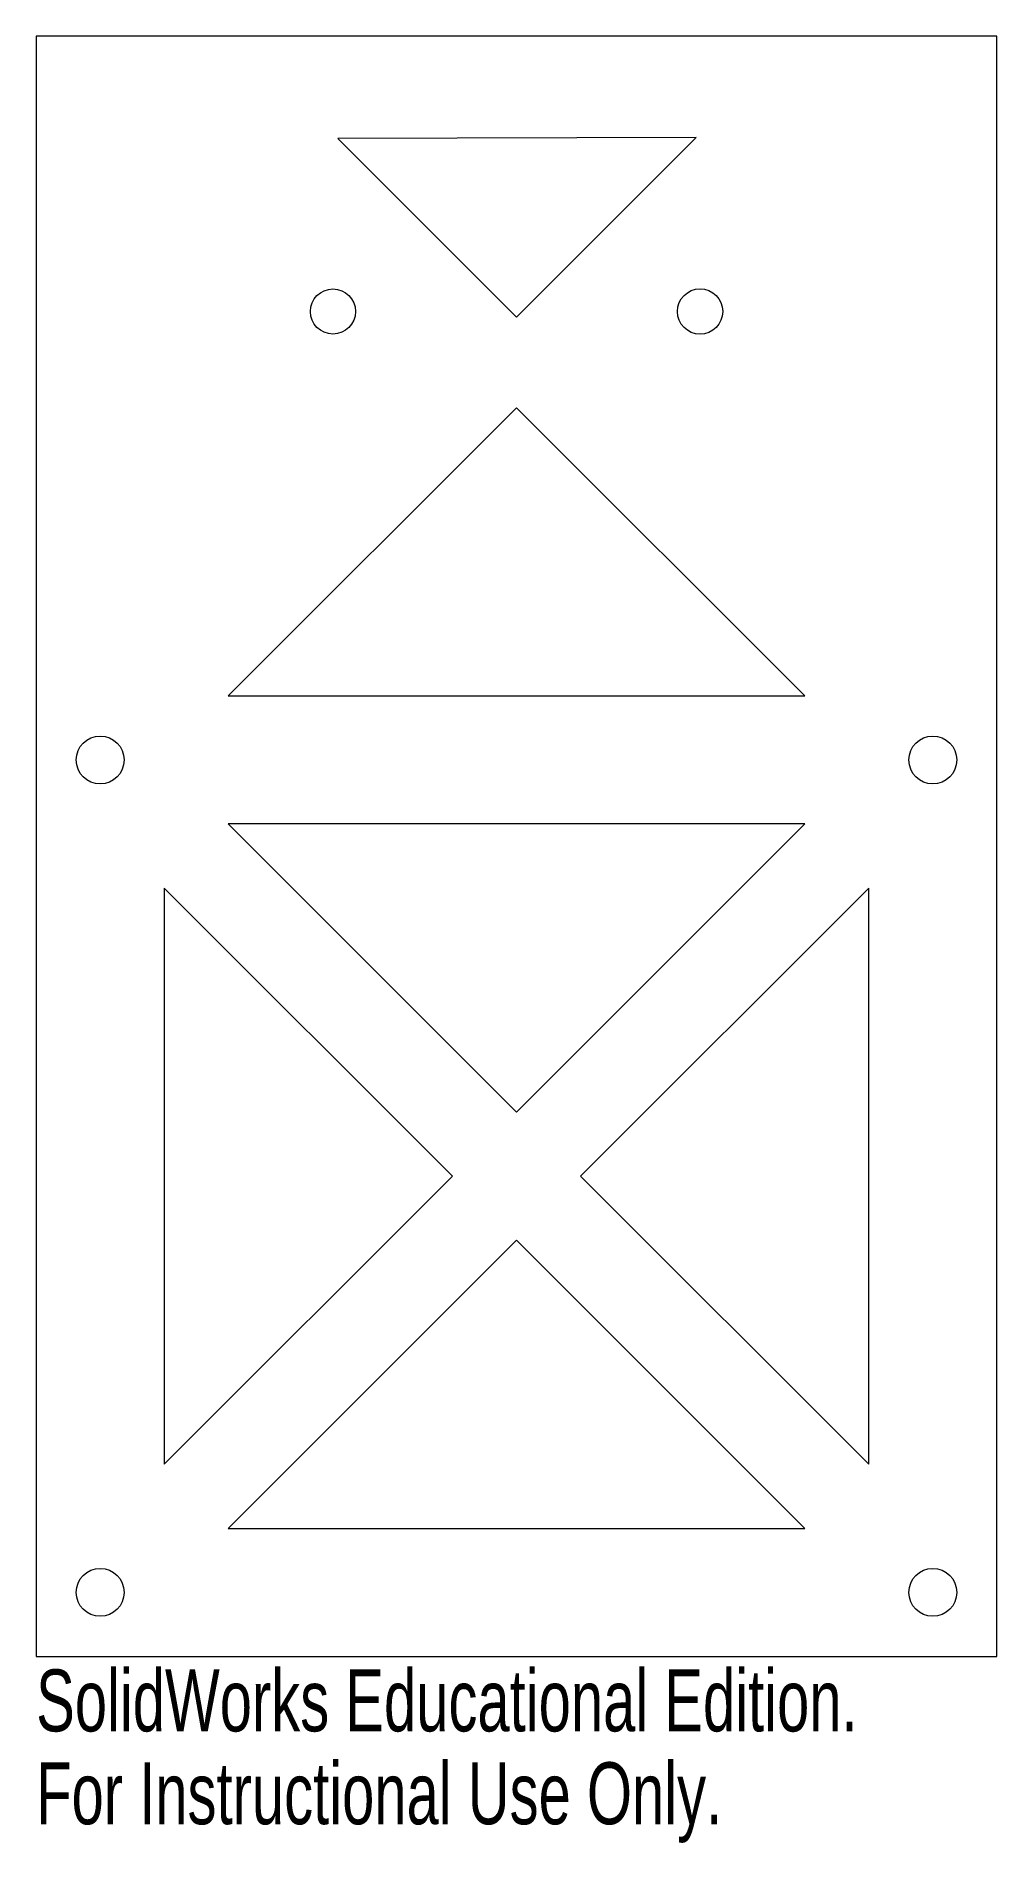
# Model space of a CAD drawing. Header units: millimetres. Extents: x -38 to 38, y -279 to -138.
import ezdxf

# ---------------------------------------------------------------- set-up
doc = ezdxf.new("R2010")
doc.units = ezdxf.units.MM
doc.styles.add('SLDTEXTSTYLE0', font='TXT', dxfattribs={"width": 0.7})

msp = doc.modelspace()

# ---------------------------------------------------------------- linework, layer by layer
at = {"color": 7, "linetype": 'Continuous', "lineweight": 15}
for p, q in [((-37.5, -138.03), (-37.5, -264.55)), ((37.5, -138.03), (-37.5, -138.03)), ((37.5, -264.55), (37.5, -138.03)), ((14.02, -145.95), (-13.96, -146.02)), ((-13.96, -146.02), (0, -159.98)), ((0, -159.98), (14.02, -145.95)), ((0, -167.05), (-22.5, -189.55)), ((22.5, -189.55), (0, -167.05)), ((-22.5, -189.55), (22.5, -189.55)), ((-22.5, -199.55), (0, -222.05)), ((22.5, -199.55), (-22.5, -199.55)), ((0, -222.05), (22.5, -199.55)), ((-27.5, -204.55), (-27.5, -249.55)), ((-5, -227.05), (-27.5, -204.55)), ((27.5, -204.55), (5, -227.05)), ((27.5, -249.55), (27.5, -204.55)), ((-27.5, -249.55), (-5, -227.05)), ((5, -227.05), (27.5, -249.55)), ((0, -232.05), (-22.5, -254.55)), ((22.5, -254.55), (0, -232.05)), ((-22.5, -254.55), (22.5, -254.55)), ((-37.5, -264.55), (37.5, -264.55))]:
    msp.add_line(p, q, dxfattribs=at)
for centre, radius in [((-14.33, -159.53), 1.76), ((14.33, -159.53), 1.77), ((-32.5, -194.55), 1.87), ((32.5, -194.55), 1.87), ((-32.5, -259.55), 1.87), ((32.5, -259.55), 1.87)]:
    msp.add_circle(centre, radius, dxfattribs=at)

# ---------------------------------------------------------------- texts
at = {"color": 7, "linetype": 'Continuous', "char_height": 4.8336, "attachment_point": 1, "style": 'SLDTEXTSTYLE0'}
for s, insert in [('SolidWorks Educational Edition.', (-37.5, -265.57)), ('For Instructional Use Only.', (-37.5, -272.82))]:
    msp.add_mtext(s, dxfattribs=dict(at, insert=insert))

doc.saveas('drawing.dxf')
